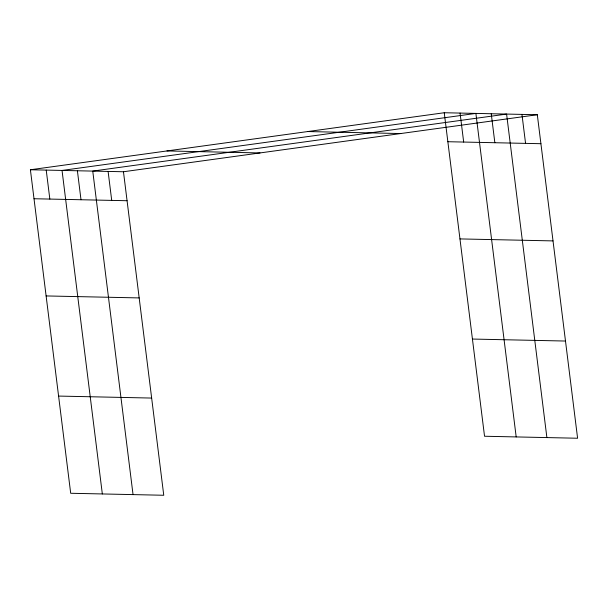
<?xml version="1.0" encoding="UTF-8"?>
<svg xmlns="http://www.w3.org/2000/svg" width="608" height="608" viewBox="0 0 608 608"><rect width="100%" height="100%" fill="white"/><g stroke="black" fill="none" stroke-linecap="round" stroke-linejoin="round"><path stroke-width="0.91" d="M30.4 169.761L123.462 171.752L163.757 495.262L70.695 493.27L30.4 169.761L444.243 112.738L537.305 114.73L577.6 438.239L484.538 436.248L444.243 112.738M123.462 171.752L537.305 114.73M307.678 131.556L400.733 133.547M447.853 141.717L540.915 143.708M166.972 150.944L260.026 152.935M34.01 198.74L127.072 200.724M459.96 238.914L553.022 240.905M46.117 295.936L139.179 297.92M472.431 339.051L565.493 341.042M58.588 396.074L151.65 398.065M521.953 114.403L525.563 143.382M546.888 437.585L506.593 114.076L92.75 171.091L133.046 494.6M491.241 113.742L494.851 142.72M516.184 436.924L475.889 113.415L62.039 170.438L102.334 493.947M460.066 113.08L463.676 142.059M108.102 171.418L111.712 200.397M77.398 170.764L81.001 199.743M46.223 170.096L49.833 199.074"/></g></svg>
